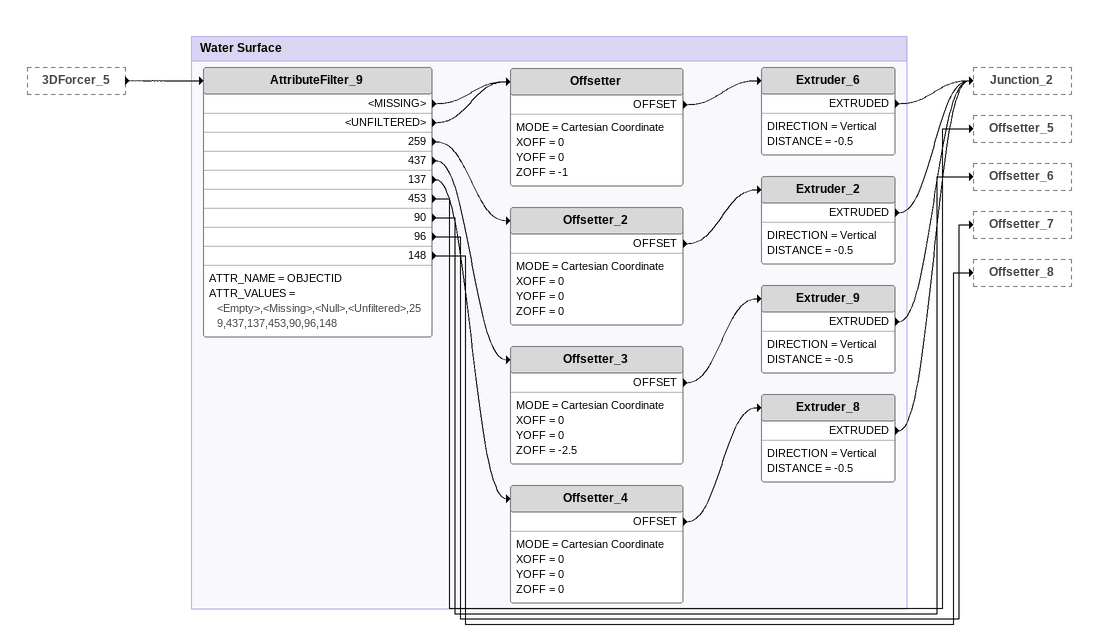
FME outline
3DForcer_5 [outside]
    -> AttributeFilter_9

Bookmark: Water Surface
AttributeFilter_9
    ATTR_NAME = OBJECTID
    ATTR_VALUES = <Empty>,<Missing>,<Null>,<Unfiltered>,259,437,137,453,90,96,148
    <MISSING> -> Offsetter
    <UNFILTERED> -> Offsetter
    259 -> Offsetter_2
    437 -> Offsetter_3
    137 -> Offsetter_4
    453 -> Offsetter_5
    90 -> Offsetter_6
    96 -> Offsetter_7
    148 -> Offsetter_8
Offsetter
    MODE = Cartesian Coordinate
    XOFF = 0
    YOFF = 0
    ZOFF = -1
    OFFSET -> Extruder_6
Extruder_6
    DIRECTION = Vertical
    DISTANCE = -0.5
    EXTRUDED -> Junction_2
Offsetter_2
    MODE = Cartesian Coordinate
    XOFF = 0
    YOFF = 0
    ZOFF = 0
    OFFSET -> Extruder_2
Extruder_2
    DIRECTION = Vertical
    DISTANCE = -0.5
    EXTRUDED -> Junction_2
Offsetter_3
    MODE = Cartesian Coordinate
    XOFF = 0
    YOFF = 0
    ZOFF = -2.5
    OFFSET -> Extruder_9
Extruder_9
    DIRECTION = Vertical
    DISTANCE = -0.5
    EXTRUDED -> Junction_2
Offsetter_4
    MODE = Cartesian Coordinate
    XOFF = 0
    YOFF = 0
    ZOFF = 0
    OFFSET -> Extruder_8
Extruder_8
    DIRECTION = Vertical
    DISTANCE = -0.5
    EXTRUDED -> Junction_2
